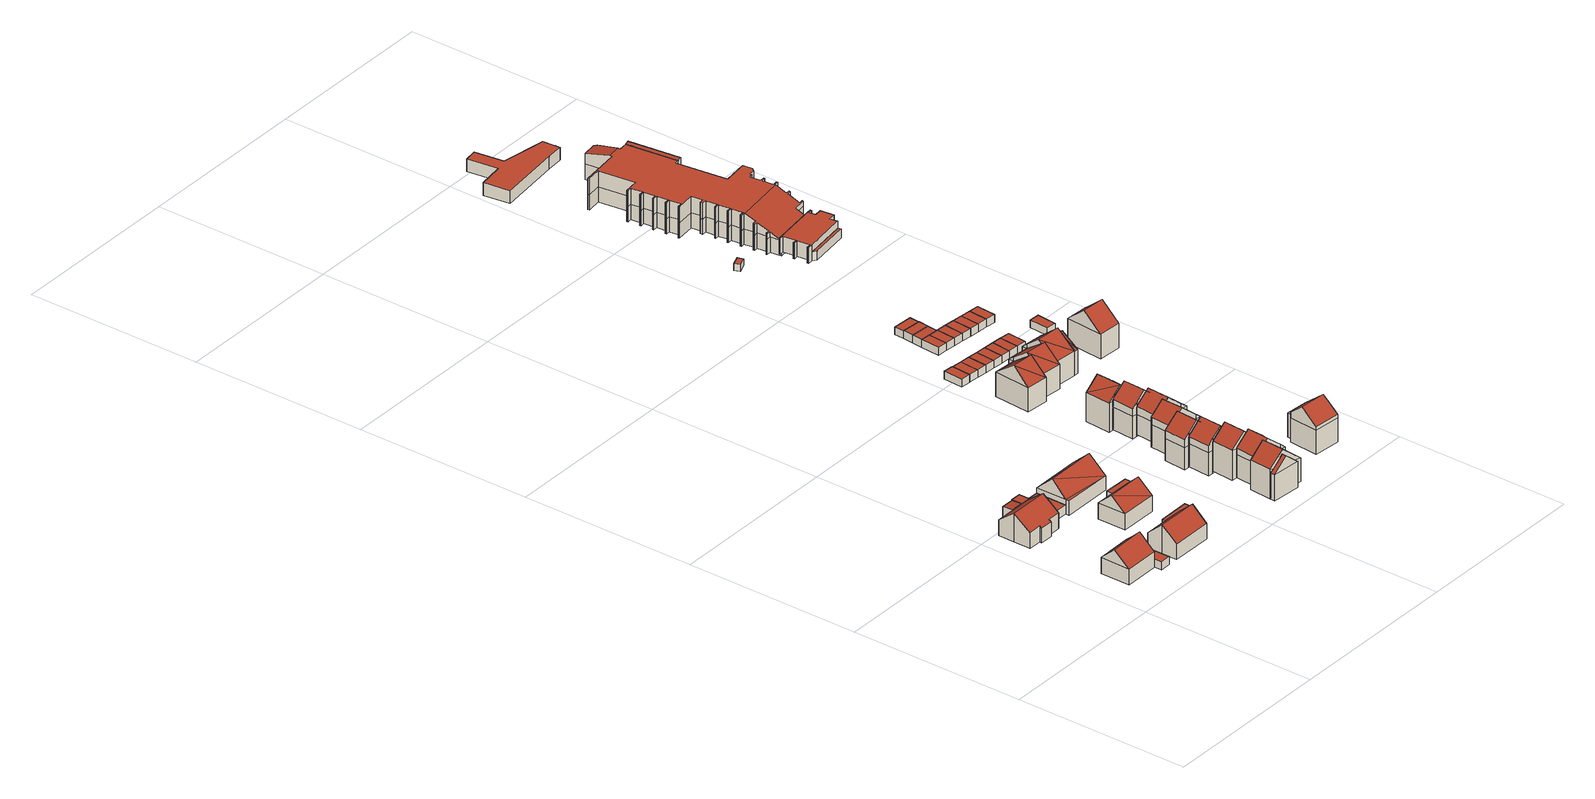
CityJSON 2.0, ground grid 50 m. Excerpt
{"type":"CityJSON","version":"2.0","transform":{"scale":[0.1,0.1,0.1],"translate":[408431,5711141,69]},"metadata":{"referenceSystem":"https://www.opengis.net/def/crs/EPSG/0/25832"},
"CityObjects":{
"building1":{"type":"Building","attributes":{"Gemeindeschluessel":"05978036","Geometrietyp2DReferenz":"3000","function":"31001_1000","roofType":"5000","measuredHeight":8.24},"geometry":[{"type":"MultiSurface","lod":"2","boundaries":[[[0,1,2,3]],[[1,4,5,2]],[[4,6,7,5]],[[6,8,9,7]],[[8,0,3,9]],[[10,8,6,4,11]],[[1,0,10,11]],[[4,1,11]],[[0,8,10]],[[3,2,5,7,9]]],"semantics":{"surfaces":[{"type":"WallSurface"},{"type":"RoofSurface"},{"type":"GroundSurface"}],"values":[0,0,0,0,0,1,1,0,0,2]}}]},
"building2":{"type":"Building","attributes":{"Gemeindeschluessel":"05978036","Geometrietyp2DReferenz":"3000","function":"31001_2460","roofType":"1000","measuredHeight":2.34},"geometry":[{"type":"MultiSurface","lod":"2","boundaries":[[[12,13,14,15]],[[13,16,17,14]],[[16,18,19,17]],[[18,20,21,19]],[[20,12,15,21]],[[20,18,16,13,12]],[[15,14,17,19,21]]],"semantics":{"surfaces":[{"type":"WallSurface"},{"type":"RoofSurface"},{"type":"GroundSurface"}],"values":[0,0,0,0,0,1,2]}}]},
"building3":{"type":"Building","attributes":{"Gemeindeschluessel":"05978036","Geometrietyp2DReferenz":"3000","function":"31001_1000","roofType":"3100","measuredHeight":8.23},"geometry":[{"type":"MultiSurface","lod":"2","boundaries":[[[22,23,24,25]],[[23,26,27,24]],[[26,28,29,27]],[[28,30,31,29]],[[30,32,33,31]],[[32,34,35,33]],[[34,36,37,35]],[[36,38,39,37]],[[38,40,41,39]],[[40,42,43,41]],[[42,44,45,43]],[[44,22,25,45]],[[40,38,36,34,32,30]],[[30,28,26,23,22,44,42,40]],[[25,24,27,29,31,33,35,37,39,41,43,45]]],"semantics":{"surfaces":[{"type":"WallSurface"},{"type":"RoofSurface"},{"type":"GroundSurface"}],"values":[0,0,0,0,0,0,0,0,0,0,0,0,1,1,2]}}]},
"building4":{"type":"Building","attributes":{"Gemeindeschluessel":"05978036","Geometrietyp2DReferenz":"3000","function":"31001_1310","roofType":"2100","measuredHeight":2.98},"geometry":[{"type":"MultiSurface","lod":"2","boundaries":[[[46,47,48,49]],[[47,50,51,48]],[[50,52,53,51]],[[52,54,55,53]],[[54,46,49,55]],[[54,52,50,47,46]],[[49,48,51,53,55]]],"semantics":{"surfaces":[{"type":"WallSurface"},{"type":"RoofSurface"},{"type":"GroundSurface"}],"values":[0,0,0,0,0,1,2]}}]},
"building5":{"type":"Building","attributes":{"Gemeindeschluessel":"05978036","Geometrietyp2DReferenz":"3000","function":"31001_1000","roofType":"3100","measuredHeight":8.19},"geometry":[{"type":"MultiSurface","lod":"2","boundaries":[[[56,57,58,59]],[[57,60,61,58]],[[60,62,63,61]],[[62,64,65,63]],[[64,66,67,65]],[[66,68,69,67]],[[68,56,59,69]],[[64,62,60,57]],[[57,56,68,66,64]],[[59,58,61,63,65,67,69]]],"semantics":{"surfaces":[{"type":"WallSurface"},{"type":"RoofSurface"},{"type":"GroundSurface"}],"values":[0,0,0,0,0,0,0,1,1,2]}}]},
"building6":{"type":"Building","attributes":{"Gemeindeschluessel":"05978036","Geometrietyp2DReferenz":"3000","function":"51009_1610","roofType":"1000","measuredHeight":2.8},"geometry":[{"type":"MultiSurface","lod":"2","boundaries":[[[70,54,71,35]],[[54,52,72,71]],[[52,73,74,72]],[[73,75,76,74]],[[75,77,78,76]],[[77,79,39,78]],[[79,80,37,39]],[[80,70,35,37]],[[80,79,77,75,73,52,54,70]],[[35,71,72,74,76,78,39,37]]],"semantics":{"surfaces":[{"type":"WallSurface"},{"type":"RoofSurface"},{"type":"GroundSurface"}],"values":[0,0,0,0,0,0,0,0,1,2]}}]},
"building7":{"type":"Building","attributes":{"Gemeindeschluessel":"05978036","Geometrietyp2DReferenz":"3000","function":"31001_2460","roofType":"1000","measuredHeight":2.62},"geometry":[{"type":"MultiSurface","lod":"2","boundaries":[[[81,82,83,84]],[[82,85,86,83]],[[85,87,88,86]],[[87,81,84,88]],[[87,85,82,81]],[[84,83,86,88]]],"semantics":{"surfaces":[{"type":"WallSurface"},{"type":"RoofSurface"},{"type":"GroundSurface"}],"values":[0,0,0,0,1,2]}}]},
"building8":{"type":"Building","attributes":{"Gemeindeschluessel":"05978036","Geometrietyp2DReferenz":"3000","function":"31001_1000","roofType":"5000","measuredHeight":8.25},"geometry":[{"type":"MultiSurface","lod":"2","boundaries":[[[89,90,91,92]],[[90,93,94,91]],[[93,95,96,94]],[[95,97,98,96]],[[97,89,92,98]],[[89,99,90]],[[97,99,89]],[[99,97,100]],[[100,93,99]],[[93,100,95]],[[93,90,99]],[[97,95,100]],[[92,91,94,96,98]]],"semantics":{"surfaces":[{"type":"WallSurface"},{"type":"RoofSurface"},{"type":"GroundSurface"}],"values":[0,0,0,0,0,1,1,1,1,1,0,0,2]}}]},
"building9":{"type":"Building","attributes":{"Gemeindeschluessel":"05978036","Geometrietyp2DReferenz":"3000","function":"31001_2460","roofType":"1000","measuredHeight":2.62},"geometry":[{"type":"MultiSurface","lod":"2","boundaries":[[[101,102,103,104]],[[102,105,106,103]],[[105,107,108,106]],[[107,109,110,108]],[[109,101,104,110]],[[109,107,105,102,101]],[[104,103,106,108,110]]],"semantics":{"surfaces":[{"type":"WallSurface"},{"type":"RoofSurface"},{"type":"GroundSurface"}],"values":[0,0,0,0,0,1,2]}}]},
"building10":{"type":"Building","attributes":{"Gemeindeschluessel":"05978036","Geometrietyp2DReferenz":"3000","function":"31001_1000","roofType":"5000","measuredHeight":8.5},"geometry":[{"type":"MultiSurface","lod":"2","boundaries":[[[111,112,88,84]],[[112,113,114,88]],[[113,115,116,114]],[[115,117,118,116]],[[117,111,84,118]],[[119,115,120]],[[111,115,119]],[[115,111,117]],[[112,120,113]],[[120,112,119]],[[112,111,119]],[[115,113,120]],[[84,88,114,116,118]]],"semantics":{"surfaces":[{"type":"WallSurface"},{"type":"RoofSurface"},{"type":"GroundSurface"}],"values":[0,0,0,0,0,1,1,1,1,1,0,0,2]}}]},
"building11":{"type":"Building","attributes":{"Gemeindeschluessel":"05978036","Geometrietyp2DReferenz":"3000","function":"31001_2460","roofType":"1000","measuredHeight":2.7},"geometry":[{"type":"MultiSurface","lod":"2","boundaries":[[[121,122,123,124]],[[122,125,126,123]],[[125,127,128,126]],[[127,129,130,128]],[[129,121,124,130]],[[129,127,125,122,121]],[[124,123,126,128,130]]],"semantics":{"surfaces":[{"type":"WallSurface"},{"type":"RoofSurface"},{"type":"GroundSurface"}],"values":[0,0,0,0,0,1,2]}}]},
"building12":{"type":"Building","attributes":{"Gemeindeschluessel":"05978036","Geometrietyp2DReferenz":"3000","function":"31001_1000"},"children":["building12-1","building12-2"]},
"building12-1":{"type":"BuildingPart","attributes":{"roofType":"3100","measuredHeight":12.08},"parents":["building12"],"geometry":[{"type":"MultiSurface","lod":"2","boundaries":[[[131,132,133,134]],[[135,136,137,138,139]],[[136,131,134,137]],[[131,136,140]],[[132,131,140,141]],[[136,135,141,140]],[[134,133,142,138,137]],[[142,133,132,143]],[[139,144,135]],[[138,142,143,145,139]],[[139,145,144]],[[141,135,144,146,147,145,143,132]],[[146,144,145,147]]],"semantics":{"surfaces":[{"type":"WallSurface"},{"type":"RoofSurface"},{"type":"GroundSurface"},{"type":"ClosureSurface"}],"values":[0,0,0,0,1,1,2,0,0,3,3,0,3]}}]},
"building12-2":{"type":"BuildingPart","attributes":{"roofType":"3100","measuredHeight":10.93},"parents":["building12"],"geometry":[{"type":"MultiSurface","lod":"2","boundaries":[[[147,148,149,142,143]],[[148,150,151,149]],[[150,139,138,151]],[[150,148,152]],[[148,147,146,152]],[[139,150,152,146,144]],[[142,149,151,138]],[[143,145,147]],[[142,138,139,145,143]],[[144,145,139]],[[146,147,145,144]]],"semantics":{"surfaces":[{"type":"WallSurface"},{"type":"RoofSurface"},{"type":"GroundSurface"},{"type":"ClosureSurface"}],"values":[0,0,0,0,1,1,2,0,3,3,3]}}]},
"building13":{"type":"Building","attributes":{"Gemeindeschluessel":"05978036","Geometrietyp2DReferenz":"3000","function":"31001_1000","roofType":"3100","measuredHeight":11.85},"geometry":[{"type":"MultiSurface","lod":"2","boundaries":[[[153,154,155,156]],[[154,157,158,155]],[[157,159,160,158]],[[159,161,162,160]],[[161,163,164,162]],[[163,153,156,164]],[[165,166,167,168]],[[159,157,169,168,167,170]],[[159,170,161]],[[161,170,167,166,163]],[[154,169,157]],[[153,165,168,169,154]],[[163,166,165,153]],[[156,155,158,160,162,164]]],"semantics":{"surfaces":[{"type":"WallSurface"},{"type":"RoofSurface"},{"type":"GroundSurface"}],"values":[0,0,0,0,0,0,1,1,0,0,0,0,0,2]}}]},
"building14":{"type":"Building","attributes":{"Gemeindeschluessel":"05978036","Geometrietyp2DReferenz":"3000","function":"31001_1000","roofType":"3100","measuredHeight":12.01},"geometry":[{"type":"MultiSurface","lod":"2","boundaries":[[[171,172,173,174]],[[172,175,176,173]],[[175,177,178,176]],[[177,171,174,178]],[[175,172,179]],[[171,177,180]],[[172,171,180,179]],[[177,175,179,180]],[[174,173,176,178]]],"semantics":{"surfaces":[{"type":"WallSurface"},{"type":"RoofSurface"},{"type":"GroundSurface"}],"values":[0,0,0,0,0,0,1,1,2]}}]},
"building15":{"type":"Building","attributes":{"Gemeindeschluessel":"05978036","Geometrietyp2DReferenz":"3000","function":"31001_1000","roofType":"3100","measuredHeight":12.2},"geometry":[{"type":"MultiSurface","lod":"2","boundaries":[[[181,182,183,184]],[[182,185,186,183]],[[185,187,188,186]],[[187,189,190,188]],[[189,191,192,190]],[[191,181,184,192]],[[193,194,195,196,197]],[[185,198,196,195,187]],[[182,198,185]],[[181,197,196,198,182]],[[191,193,197,181]],[[189,194,193,191]],[[187,195,194,189]],[[184,183,186,188,190,192]]],"semantics":{"surfaces":[{"type":"WallSurface"},{"type":"RoofSurface"},{"type":"GroundSurface"}],"values":[0,0,0,0,0,0,1,1,0,0,0,0,0,2]}}]},
"building16":{"type":"Building","attributes":{"Gemeindeschluessel":"05978036","Geometrietyp2DReferenz":"3000","function":"31001_1000","roofType":"5000","measuredHeight":12.03},"geometry":[{"type":"MultiSurface","lod":"2","boundaries":[[[199,200,201,202]],[[200,203,204,201]],[[203,205,206,204]],[[205,207,208,206]],[[207,209,210,208]],[[209,199,202,210]],[[203,211,212,205]],[[213,214,215,216,212,211]],[[199,214,213,200]],[[209,215,214,199]],[[200,213,211,203]],[[207,216,215,209]],[[205,212,216,207]],[[202,201,204,206,208,210]]],"semantics":{"surfaces":[{"type":"WallSurface"},{"type":"RoofSurface"},{"type":"GroundSurface"}],"values":[0,0,0,0,0,0,1,1,0,0,0,0,0,2]}}]},
"building17":{"type":"Building","attributes":{"Gemeindeschluessel":"05978036","Geometrietyp2DReferenz":"3000","function":"31001_1000","roofType":"3100","measuredHeight":11.89},"geometry":[{"type":"MultiSurface","lod":"2","boundaries":[[[217,218,219,220]],[[218,221,222,219]],[[221,223,224,222]],[[223,225,226,224]],[[225,227,228,226]],[[227,217,220,228]],[[229,230,231,232,233]],[[221,231,230,234,223]],[[225,234,230,229,227]],[[223,234,225]],[[217,233,232,218]],[[227,229,233,217]],[[218,232,231,221]],[[220,219,222,224,226,228]]],"semantics":{"surfaces":[{"type":"WallSurface"},{"type":"RoofSurface"},{"type":"GroundSurface"}],"values":[0,0,0,0,0,0,1,1,0,0,0,0,0,2]}}]},
"building18":{"type":"Building","attributes":{"Gemeindeschluessel":"05978036","Geometrietyp2DReferenz":"3000","function":"31001_1000","roofType":"5000","measuredHeight":11.28},"geometry":[{"type":"MultiSurface","lod":"2","boundaries":[[[235,236,237,238]],[[236,239,240,237]],[[239,241,242,240]],[[241,243,244,242]],[[243,245,246,244]],[[245,235,238,246]],[[239,247,248,249,250,241]],[[248,251,252,249]],[[245,252,251,235]],[[235,251,248,247,236]],[[243,250,249,252,245]],[[241,250,243]],[[236,247,239]],[[238,237,240,242,244,246]]],"semantics":{"surfaces":[{"type":"WallSurface"},{"type":"RoofSurface"},{"type":"GroundSurface"}],"values":[0,0,0,0,0,0,1,1,0,0,0,0,0,2]}}]},
"building19":{"type":"Building","attributes":{"Gemeindeschluessel":"05978036","Geometrietyp2DReferenz":"3000","function":"31001_1000","roofType":"3100","measuredHeight":11.84},"geometry":[{"type":"MultiSurface","lod":"2","boundaries":[[[253,254,255,256]],[[254,257,258,255]],[[257,236,259,258]],[[236,235,260,259]],[[235,261,262,260]],[[261,253,256,262]],[[263,264,265,266,267]],[[236,268,269,267,266]],[[254,269,268,257]],[[253,263,267,269,254]],[[257,268,236]],[[235,265,264,261]],[[236,266,265,235]],[[261,264,263,253]],[[256,255,258,259,260,262]]],"semantics":{"surfaces":[{"type":"WallSurface"},{"type":"RoofSurface"},{"type":"GroundSurface"}],"values":[0,0,0,0,0,0,1,1,0,0,0,0,0,0,2]}}]},
"building20":{"type":"Building","attributes":{"Gemeindeschluessel":"05978036","Geometrietyp2DReferenz":"3000","function":"31001_1000"},"children":["building20-1","building20-2"]},
"building20-1":{"type":"BuildingPart","attributes":{"roofType":"2100","measuredHeight":8.25},"parents":["building20"],"geometry":[{"type":"MultiSurface","lod":"2","boundaries":[[[270,271,272,273,274]],[[275,276,277,278,279]],[[276,270,274,277]],[[276,275,271,270]],[[274,273,278,277]],[[279,272,271,275]],[[278,273,272,279]]],"semantics":{"surfaces":[{"type":"WallSurface"},{"type":"RoofSurface"},{"type":"GroundSurface"},{"type":"ClosureSurface"}],"values":[0,0,0,1,2,0,3]}}]},
"building20-2":{"type":"BuildingPart","attributes":{"roofType":"3100","measuredHeight":11.58},"parents":["building20"],"geometry":[{"type":"MultiSurface","lod":"2","boundaries":[[[280,281,282,283]],[[281,284,285,282]],[[272,280,283,273]],[[284,281,286]],[[280,272,287]],[[281,287,286]],[[287,281,280]],[[286,272,279,284]],[[272,286,287]],[[283,282,285,278,273]],[[278,285,284,279]],[[273,278,279,272]]],"semantics":{"surfaces":[{"type":"WallSurface"},{"type":"RoofSurface"},{"type":"GroundSurface"},{"type":"ClosureSurface"}],"values":[0,0,0,0,0,1,1,1,1,2,0,3]}}]},
"building21":{"type":"Building","attributes":{"Gemeindeschluessel":"05978036","Geometrietyp2DReferenz":"3000","function":"31001_1000","roofType":"3100","measuredHeight":11.24},"geometry":[{"type":"MultiSurface","lod":"2","boundaries":[[[288,289,290,291]],[[289,292,293,290]],[[292,294,295,293]],[[294,288,291,295]],[[292,289,296]],[[288,294,297]],[[296,288,297]],[[288,296,289]],[[292,297,294]],[[297,292,296]],[[291,290,293,295]]],"semantics":{"surfaces":[{"type":"WallSurface"},{"type":"RoofSurface"},{"type":"GroundSurface"}],"values":[0,0,0,0,0,0,1,1,1,1,2]}}]},
"building22":{"type":"Building","attributes":{"Gemeindeschluessel":"05978036","Geometrietyp2DReferenz":"3000","function":"31001_2460","roofType":"1000","measuredHeight":2.23},"geometry":[{"type":"MultiSurface","lod":"2","boundaries":[[[298,299,300,301]],[[299,302,303,300]],[[302,304,305,303]],[[304,298,301,305]],[[304,302,299,298]],[[301,300,303,305]]],"semantics":{"surfaces":[{"type":"WallSurface"},{"type":"RoofSurface"},{"type":"GroundSurface"}],"values":[0,0,0,0,1,2]}}]},
"building23":{"type":"Building","attributes":{"Gemeindeschluessel":"05978036","Geometrietyp2DReferenz":"3000","function":"31001_1000","roofType":"5000","measuredHeight":11.56},"geometry":[{"type":"MultiSurface","lod":"2","boundaries":[[[306,307,308,309]],[[307,310,311,308]],[[310,312,313,311]],[[312,314,315,313]],[[314,316,317,315]],[[316,318,319,317]],[[318,306,309,319]],[[320,314,312,321,322,323]],[[320,323,324,325,326]],[[314,320,326,316]],[[316,326,325,318]],[[307,322,321,310]],[[306,324,323,322,307]],[[310,321,312]],[[318,325,324,306]],[[309,308,311,313,315,317,319]]],"semantics":{"surfaces":[{"type":"WallSurface"},{"type":"RoofSurface"},{"type":"GroundSurface"}],"values":[0,0,0,0,0,0,0,1,1,0,0,0,0,0,0,2]}}]},
"building24":{"type":"Building","attributes":{"Gemeindeschluessel":"05978036","Geometrietyp2DReferenz":"3000","function":"31001_2460","roofType":"1000","measuredHeight":2.16},"geometry":[{"type":"MultiSurface","lod":"2","boundaries":[[[304,327,328,329]],[[327,330,331,328]],[[330,332,333,331]],[[332,304,329,333]],[[332,330,327,304]],[[329,328,331,333]]],"semantics":{"surfaces":[{"type":"WallSurface"},{"type":"RoofSurface"},{"type":"GroundSurface"}],"values":[0,0,0,0,1,2]}}]},
"building25":{"type":"Building","attributes":{"Gemeindeschluessel":"05978036","Geometrietyp2DReferenz":"3000","function":"31001_1000","roofType":"5000","measuredHeight":11.26},"geometry":[{"type":"MultiSurface","lod":"2","boundaries":[[[334,335,336,295]],[[335,337,338,336]],[[337,339,340,338]],[[339,341,342,340]],[[341,343,344,342]],[[343,345,346,344]],[[345,334,295,346]],[[347,337,335,348,349]],[[349,341,350,347]],[[341,349,345,343]],[[334,348,335]],[[345,349,348,334]],[[339,350,341]],[[337,347,350,339]],[[295,336,338,340,342,344,346]]],"semantics":{"surfaces":[{"type":"WallSurface"},{"type":"RoofSurface"},{"type":"GroundSurface"}],"values":[0,0,0,0,0,0,0,1,1,1,0,0,0,0,2]}}]},
"building26":{"type":"Building","attributes":{"Gemeindeschluessel":"05978036","Geometrietyp2DReferenz":"3000","function":"31001_2460","roofType":"1000","measuredHeight":2.19},"geometry":[{"type":"MultiSurface","lod":"2","boundaries":[[[332,330,351,352]],[[330,353,354,351]],[[353,355,356,354]],[[355,332,352,356]],[[355,353,330,332]],[[352,351,354,356]]],"semantics":{"surfaces":[{"type":"WallSurface"},{"type":"RoofSurface"},{"type":"GroundSurface"}],"values":[0,0,0,0,1,2]}}]},
"building27":{"type":"Building","attributes":{"Gemeindeschluessel":"05978036","Geometrietyp2DReferenz":"3000","function":"31001_2460","roofType":"1000","measuredHeight":2.19},"geometry":[{"type":"MultiSurface","lod":"2","boundaries":[[[355,353,354,356]],[[353,357,358,354]],[[357,359,360,358]],[[359,355,356,360]],[[359,357,353,355]],[[356,354,358,360]]],"semantics":{"surfaces":[{"type":"WallSurface"},{"type":"RoofSurface"},{"type":"GroundSurface"}],"values":[0,0,0,0,1,2]}}]},
"building28":{"type":"Building","attributes":{"Gemeindeschluessel":"05978036","Geometrietyp2DReferenz":"3000","function":"31001_2460","roofType":"1000","measuredHeight":2.21},"geometry":[{"type":"MultiSurface","lod":"2","boundaries":[[[359,357,358,360]],[[357,361,362,358]],[[361,363,364,362]],[[363,359,360,364]],[[363,361,357,359]],[[360,358,362,364]]],"semantics":{"surfaces":[{"type":"WallSurface"},{"type":"RoofSurface"},{"type":"GroundSurface"}],"values":[0,0,0,0,1,2]}}]},
"building29":{"type":"Building","attributes":{"Gemeindeschluessel":"05978036","Geometrietyp2DReferenz":"3000","function":"31001_1000"},"children":["building29-1","building29-2"]},
"building29-1":{"type":"BuildingPart","attributes":{"roofType":"3100","measuredHeight":10.16},"parents":["building29"],"geometry":[{"type":"MultiSurface","lod":"2","boundaries":[[[365,366,367,368]],[[366,369,370,367]],[[369,371,372,370]],[[369,366,373]],[[366,374,373]],[[374,366,365,375]],[[374,369,373]],[[369,374,376,371]],[[368,367,370,372]],[[368,372,371,365]],[[376,375,365,371]],[[374,375,376]]],"semantics":{"surfaces":[{"type":"WallSurface"},{"type":"RoofSurface"},{"type":"GroundSurface"},{"type":"ClosureSurface"}],"values":[0,0,0,0,1,1,1,1,2,3,3,3]}}]},
"building29-2":{"type":"BuildingPart","attributes":{"roofType":"3100","measuredHeight":11.31},"parents":["building29"],"geometry":[{"type":"MultiSurface","lod":"2","boundaries":[[[377,378,365,368,379]],[[380,381,382,372,371]],[[381,339,340,382]],[[339,337,338,340]],[[337,383,384,338]],[[383,377,379,384]],[[383,385,386,377]],[[383,387,388,385]],[[380,385,388]],[[388,339,381,380]],[[337,387,383]],[[339,388,387,337]],[[377,386,378]],[[379,368,372,382,340,338,384]],[[371,376,380]],[[365,378,375]],[[371,372,368,365]],[[371,365,375,376]],[[378,386,385,380,376,374,375]],[[375,374,376]]],"semantics":{"surfaces":[{"type":"WallSurface"},{"type":"RoofSurface"},{"type":"GroundSurface"},{"type":"ClosureSurface"}],"values":[0,0,0,0,0,0,1,1,1,1,0,0,0,2,0,0,3,3,0,3]}}]},
"building30":{"type":"Building","attributes":{"Gemeindeschluessel":"05978036","Geometrietyp2DReferenz":"3000","function":"31001_2460","roofType":"1000","measuredHeight":2.28},"geometry":[{"type":"MultiSurface","lod":"2","boundaries":[[[389,390,391,392]],[[390,393,394,391]],[[393,395,396,394]],[[395,389,392,396]],[[395,393,390,389]],[[392,391,394,396]]],"semantics":{"surfaces":[{"type":"WallSurface"},{"type":"RoofSurface"},{"type":"GroundSurface"}],"values":[0,0,0,0,1,2]}}]},
"building31":{"type":"Building","attributes":{"Gemeindeschluessel":"05978036","Geometrietyp2DReferenz":"3000","function":"31001_2460","roofType":"1000","measuredHeight":2.18},"geometry":[{"type":"MultiSurface","lod":"2","boundaries":[[[363,361,362,364]],[[361,397,398,362]],[[397,399,400,398]],[[399,363,364,400]],[[399,397,361,363]],[[364,362,398,400]]],"semantics":{"surfaces":[{"type":"WallSurface"},{"type":"RoofSurface"},{"type":"GroundSurface"}],"values":[0,0,0,0,1,2]}}]},
"building32":{"type":"Building","attributes":{"Gemeindeschluessel":"05978036","Geometrietyp2DReferenz":"3000","function":"31001_2460","roofType":"1000","measuredHeight":2.29},"geometry":[{"type":"MultiSurface","lod":"2","boundaries":[[[395,393,394,396]],[[393,401,402,394]],[[401,403,404,402]],[[403,405,406,404]],[[405,395,396,406]],[[405,403,401,393,395]],[[396,394,402,404,406]]],"semantics":{"surfaces":[{"type":"WallSurface"},{"type":"RoofSurface"},{"type":"GroundSurface"}],"values":[0,0,0,0,0,1,2]}}]},
"building33":{"type":"Building","attributes":{"Gemeindeschluessel":"05978036","Geometrietyp2DReferenz":"3000","function":"31001_2460","roofType":"1000","measuredHeight":2.23},"geometry":[{"type":"MultiSurface","lod":"2","boundaries":[[[390,407,408,391]],[[407,409,410,408]],[[409,401,402,410]],[[401,393,394,402]],[[393,390,391,394]],[[393,401,409,407,390]],[[391,408,410,402,394]]],"semantics":{"surfaces":[{"type":"WallSurface"},{"type":"RoofSurface"},{"type":"GroundSurface"}],"values":[0,0,0,0,0,1,2]}}]},
"building34":{"type":"Building","attributes":{"Gemeindeschluessel":"05978036","Geometrietyp2DReferenz":"3000","function":"31001_2460","roofType":"1000","measuredHeight":2.24},"geometry":[{"type":"MultiSurface","lod":"2","boundaries":[[[411,412,413,408]],[[412,414,415,413]],[[414,416,410,415]],[[416,411,408,410]],[[416,414,412,411]],[[408,413,415,410]]],"semantics":{"surfaces":[{"type":"WallSurface"},{"type":"RoofSurface"},{"type":"GroundSurface"}],"values":[0,0,0,0,1,2]}}]},
"building35":{"type":"Building","attributes":{"Gemeindeschluessel":"05978036","Geometrietyp2DReferenz":"3000","function":"31001_2460","roofType":"1000","measuredHeight":2.12},"geometry":[{"type":"MultiSurface","lod":"2","boundaries":[[[399,397,417,418]],[[397,419,420,417]],[[419,421,422,420]],[[421,399,418,422]],[[421,419,397,399]],[[418,417,420,422]]],"semantics":{"surfaces":[{"type":"WallSurface"},{"type":"RoofSurface"},{"type":"GroundSurface"}],"values":[0,0,0,0,1,2]}}]},
"building36":{"type":"Building","attributes":{"Gemeindeschluessel":"05978036","Geometrietyp2DReferenz":"3000","function":"31001_2460","roofType":"1000","measuredHeight":2.2},"geometry":[{"type":"MultiSurface","lod":"2","boundaries":[[[423,424,425,413]],[[424,426,427,425]],[[426,428,415,427]],[[428,423,413,415]],[[428,426,424,423]],[[413,425,427,415]]],"semantics":{"surfaces":[{"type":"WallSurface"},{"type":"RoofSurface"},{"type":"GroundSurface"}],"values":[0,0,0,0,1,2]}}]},
"building37":{"type":"Building","attributes":{"Gemeindeschluessel":"05978036","Geometrietyp2DReferenz":"3000","function":"31001_2460","roofType":"1000","measuredHeight":2.28},"geometry":[{"type":"MultiSurface","lod":"2","boundaries":[[[405,403,404,406]],[[403,429,430,404]],[[429,431,432,430]],[[431,405,406,432]],[[431,429,403,405]],[[406,404,430,432]]],"semantics":{"surfaces":[{"type":"WallSurface"},{"type":"RoofSurface"},{"type":"GroundSurface"}],"values":[0,0,0,0,1,2]}}]},
"building38":{"type":"Building","attributes":{"Gemeindeschluessel":"05978036","Geometrietyp2DReferenz":"3000","function":"31001_2460","roofType":"1000","measuredHeight":2.26},"geometry":[{"type":"MultiSurface","lod":"2","boundaries":[[[421,419,433,434]],[[419,435,436,433]],[[435,437,438,436]],[[437,421,434,438]],[[437,435,419,421]],[[434,433,436,438]]],"semantics":{"surfaces":[{"type":"WallSurface"},{"type":"RoofSurface"},{"type":"GroundSurface"}],"values":[0,0,0,0,1,2]}}]},
"building39":{"type":"Building","attributes":{"Gemeindeschluessel":"05978036","Geometrietyp2DReferenz":"3000","function":"31001_2460","roofType":"1000","measuredHeight":2.26},"geometry":[{"type":"MultiSurface","lod":"2","boundaries":[[[431,429,430,432]],[[429,439,440,430]],[[439,441,442,440]],[[441,431,432,442]],[[441,439,429,431]],[[432,430,440,442]]],"semantics":{"surfaces":[{"type":"WallSurface"},{"type":"RoofSurface"},{"type":"GroundSurface"}],"values":[0,0,0,0,1,2]}}]},
"building40":{"type":"Building","attributes":{"Gemeindeschluessel":"05978036","Geometrietyp2DReferenz":"3000","function":"31001_2460","roofType":"1000","measuredHeight":2.28},"geometry":[{"type":"MultiSurface","lod":"2","boundaries":[[[441,439,443,444]],[[439,445,446,443]],[[445,447,448,446]],[[447,441,444,448]],[[447,445,439,441]],[[444,443,446,448]]],"semantics":{"surfaces":[{"type":"WallSurface"},{"type":"RoofSurface"},{"type":"GroundSurface"}],"values":[0,0,0,0,1,2]}}]},
"building41":{"type":"Building","attributes":{"Gemeindeschluessel":"05978036","Geometrietyp2DReferenz":"3000","function":"31001_2460","roofType":"1000","measuredHeight":2.28},"geometry":[{"type":"MultiSurface","lod":"2","boundaries":[[[447,445,446,448]],[[445,449,450,446]],[[449,451,452,450]],[[451,447,448,452]],[[451,449,445,447]],[[448,446,450,452]]],"semantics":{"surfaces":[{"type":"WallSurface"},{"type":"RoofSurface"},{"type":"GroundSurface"}],"values":[0,0,0,0,1,2]}}]},
"building42":{"type":"Building","attributes":{"Gemeindeschluessel":"05978036","Geometrietyp2DReferenz":"3000","function":"31001_1000","roofType":"3100","measuredHeight":11.49},"geometry":[{"type":"MultiSurface","lod":"2","boundaries":[[[453,454,455,456]],[[454,457,458,455]],[[457,459,460,458]],[[459,461,462,460]],[[461,453,456,462]],[[461,463,464,453]],[[454,464,463,465,457]],[[459,465,463,461]],[[457,465,459]],[[453,464,454]],[[456,455,458,460,462]]],"semantics":{"surfaces":[{"type":"WallSurface"},{"type":"RoofSurface"},{"type":"GroundSurface"}],"values":[0,0,0,0,0,1,1,0,0,0,2]}}]},
"building43":{"type":"Building","attributes":{"Gemeindeschluessel":"05978036","Geometrietyp2DReferenz":"3000","function":"31001_2460","roofType":"1000","measuredHeight":2.29},"geometry":[{"type":"MultiSurface","lod":"2","boundaries":[[[451,449,450,452]],[[449,466,467,450]],[[466,468,469,467]],[[468,451,452,469]],[[468,466,449,451]],[[452,450,467,469]]],"semantics":{"surfaces":[{"type":"WallSurface"},{"type":"RoofSurface"},{"type":"GroundSurface"}],"values":[0,0,0,0,1,2]}}]},
"building44":{"type":"Building","attributes":{"Gemeindeschluessel":"05978036","Geometrietyp2DReferenz":"3000","function":"31001_2460","roofType":"1000","measuredHeight":2.2},"geometry":[{"type":"MultiSurface","lod":"2","boundaries":[[[470,471,472,473]],[[471,474,475,472]],[[474,476,477,475]],[[476,470,473,477]],[[476,474,471,470]],[[473,472,475,477]]],"semantics":{"surfaces":[{"type":"WallSurface"},{"type":"RoofSurface"},{"type":"GroundSurface"}],"values":[0,0,0,0,1,2]}}]},
"building45":{"type":"Building","attributes":{"Gemeindeschluessel":"05978036","Geometrietyp2DReferenz":"3000","function":"31001_2500","roofType":"1000","measuredHeight":1.88},"geometry":[{"type":"MultiSurface","lod":"2","boundaries":[[[478,479,480,481]],[[479,482,483,480]],[[482,484,485,483]],[[484,478,481,485]],[[484,482,479,478]],[[481,480,483,485]]],"semantics":{"surfaces":[{"type":"WallSurface"},{"type":"RoofSurface"},{"type":"GroundSurface"}],"values":[0,0,0,0,1,2]}}]},
"building46":{"type":"Building","attributes":{"Gemeindeschluessel":"05978036","Geometrietyp2DReferenz":"3000","function":"31001_3021"},"children":["building46-1","building46-2"]},
"building46-1":{"type":"BuildingPart","attributes":{"roofType":"1000","measuredHeight":4.51},"parents":["building46"],"geometry":[{"type":"MultiSurface","lod":"2","boundaries":[[[486,487,488,489]],[[487,490,491,488]],[[490,492,493,491]],[[492,494,495,493]],[[494,496,497,495]],[[496,498,499,497]],[[498,500,501,499]],[[500,502,503,501]],[[502,504,505,506,503]],[[507,508,509,510,511]],[[508,512,513,509]],[[512,514,515,513]],[[514,516,517,515]],[[516,518,519,517]],[[518,520,521,519]],[[520,522,523,521]],[[522,524,525,523]],[[524,526,527,525]],[[526,528,529,527]],[[528,486,489,529]],[[528,526,524,522,520,518,516,514,512,508,507,504,502,500,498,496,494,492,490,487,486]],[[489,488,491,493,495,497,499,501,503,506,510,509,513,515,517,519,521,523,525,527,529]],[[511,505,504,507]],[[511,510,506,505]]],"semantics":{"surfaces":[{"type":"WallSurface"},{"type":"RoofSurface"},{"type":"GroundSurface"},{"type":"ClosureSurface"}],"values":[0,0,0,0,0,0,0,0,0,0,0,0,0,0,0,0,0,0,0,0,1,2,0,3]}}]},
"building46-2":{"type":"BuildingPart","attributes":{"roofType":"1000","measuredHeight":2.58},"parents":["building46"],"geometry":[{"type":"MultiSurface","lod":"2","boundaries":[[[530,511,510,531]],[[505,532,533,506]],[[532,530,531,533]],[[532,505,511,530]],[[531,510,506,533]],[[506,510,511,505]]],"semantics":{"surfaces":[{"type":"WallSurface"},{"type":"RoofSurface"},{"type":"GroundSurface"},{"type":"ClosureSurface"}],"values":[0,0,0,1,2,3]}}]},
"building47":{"type":"Building","attributes":{"Gemeindeschluessel":"05978036","Geometrietyp2DReferenz":"3000","function":"31001_3021"},"children":["building47-1","building47-2","building47-3"]},
"building47-1":{"type":"BuildingPart","attributes":{"roofType":"2100","measuredHeight":9.16},"parents":["building47"],"geometry":[{"type":"MultiSurface","lod":"2","boundaries":[[[534,535,536,537,538,539]],[[535,540,541,542,536]],[[535,534,543,540]],[[542,544,537,536]],[[543,545,546,541,540]],[[546,547,544,542,541]],[[539,545,543,534]],[[538,537,544,547]],[[539,538,547,546,545]]],"semantics":{"surfaces":[{"type":"WallSurface"},{"type":"RoofSurface"},{"type":"GroundSurface"},{"type":"ClosureSurface"}],"values":[0,0,1,2,0,3,0,3,3]}}]},
"building47-2":{"type":"BuildingPart","attributes":{"roofType":"1000","measuredHeight":5.12},"parents":["building47"],"geometry":[{"type":"MultiSurface","lod":"2","boundaries":[[[541,548,549,550,542]],[[551,548,541,546,552]],[[553,544,542,550,554]],[[542,544,547,546,541]],[[547,544,553,555]],[[547,555,552,546]],[[556,554,550,549]],[[556,549,548,551]],[[555,553,554,556]],[[555,556,551,552]]],"semantics":{"surfaces":[{"type":"WallSurface"},{"type":"RoofSurface"},{"type":"GroundSurface"},{"type":"ClosureSurface"}],"values":[0,1,2,3,3,3,3,3,3,3]}}]},
"building47-3":{"type":"BuildingPart","attributes":{"roofType":"5000","measuredHeight":8.86},"parents":["building47"],"geometry":[{"type":"MultiSurface","lod":"2","boundaries":[[[557,558,559,560]],[[558,561,562,559]],[[561,563,564,562]],[[563,565,566,564]],[[565,567,568,566]],[[567,569,570,568]],[[569,571,572,570]],[[571,573,574,572]],[[573,575,576,574]],[[575,577,578,576]],[[577,579,580,578]],[[579,581,582,580]],[[581,583,584,582]],[[583,585,586,584]],[[585,587,588,586]],[[587,589,590,588]],[[589,591,592,590]],[[591,593,594,592]],[[593,595,596,594]],[[595,597,598,596]],[[597,599,600,598]],[[599,601,602,600]],[[601,603,604,602]],[[603,605,606,604]],[[605,607,608,606]],[[607,609,610,608]],[[609,611,612,610]],[[611,613,614,612]],[[613,615,616,614]],[[615,617,618,616]],[[617,619,620,618]],[[619,621,622,620]],[[621,623,624,622]],[[623,625,626,624]],[[625,627,628,626]],[[627,629,630,628]],[[629,631,632,630]],[[631,633,634,632]],[[633,635,636,634]],[[635,637,638,636]],[[637,639,640,638]],[[639,641,642,640]],[[641,643,644,642]],[[643,645,646,644]],[[645,647,648,646]],[[647,649,650,648]],[[649,651,652,650]],[[651,653,654,652]],[[653,655,656,654]],[[655,657,658,656]],[[657,659,660,658]],[[659,661,662,660]],[[661,538,537,662]],[[549,663,664,550]],[[663,665,666,664]],[[665,667,668,666]],[[667,669,670,668]],[[669,671,672,670]],[[671,673,674,672]],[[673,675,676,674]],[[675,677,678,676]],[[677,679,680,678]],[[679,681,682,680]],[[681,683,684,682]],[[683,685,686,684]],[[685,687,688,686]],[[687,689,690,688]],[[689,691,692,690]],[[691,693,694,692]],[[693,695,696,694]],[[695,697,698,696]],[[697,699,700,698]],[[699,701,702,700]],[[701,703,704,702]],[[703,705,706,704]],[[705,707,708,706]],[[707,709,710,708]],[[709,557,560,710]],[[711,712,713,714,715,716,717,718,719,720,721,722,723,724,725,726,709,707,727,728]],[[729,730,731,732,733,734]],[[735,736,737,738,739,740,741,742,743,744,745,746,747,545,539,748,734,733,749,750,751,752,753,754,755,756,757,758,759,760,761,762,763,764,765,766,767,768,769,770,771,772,773,774,775,776,777,778,779,780,781,782,783,784,785,786,787,788,718,717,789,790,791,792]],[[681,735,792,683]],[[683,792,791,685]],[[685,791,790,687]],[[687,790,789,689]],[[689,789,717,716,691]],[[571,719,718,788,573]],[[573,788,787,575]],[[575,787,786,577]],[[577,786,785,579]],[[579,785,784,581]],[[581,784,783,583]],[[583,783,782,585]],[[585,782,781,587]],[[587,781,780,589]],[[589,780,779,591]],[[591,779,778,593]],[[593,778,777,595]],[[595,777,776,597]],[[597,776,775,599]],[[599,775,774,601]],[[601,774,773,603]],[[603,773,772,605]],[[605,772,771,607]],[[607,771,770,609]],[[609,770,769,611]],[[611,769,768,613]],[[613,768,767,615]],[[615,767,766,617]],[[617,766,765,619]],[[619,765,764,621]],[[621,764,763,623]],[[623,763,762,625]],[[625,762,761,627]],[[627,761,760,629]],[[629,760,759,631]],[[631,759,758,633]],[[633,758,757,635]],[[635,757,756,637]],[[637,756,755,639]],[[639,755,754,641]],[[641,754,753,643]],[[643,753,752,645]],[[645,752,751,647]],[[647,751,750,649]],[[649,750,749,651]],[[651,749,733,732,653]],[[661,748,539,538]],[[659,729,734,748,661]],[[549,548,745,744,663]],[[663,744,743,665]],[[665,743,742,667]],[[667,742,741,669]],[[669,741,740,671]],[[671,740,739,673]],[[673,739,738,675]],[[675,738,737,677]],[[677,737,736,679]],[[679,736,735,681]],[[653,732,731,655]],[[655,731,730,657]],[[657,730,729,659]],[[703,728,727,705]],[[701,711,728,703]],[[705,727,707]],[[709,726,557]],[[557,726,725,558]],[[558,725,724,561]],[[561,724,723,563]],[[563,723,722,565]],[[565,722,721,567]],[[567,721,720,569]],[[569,720,719,571]],[[691,716,715,693]],[[693,715,714,695]],[[695,714,713,697]],[[697,713,712,699]],[[699,712,711,701]],[[560,559,562,564,566,568,570,572,574,576,578,580,582,584,586,588,590,592,594,596,598,600,602,604,606,608,610,612,614,616,618,620,622,624,626,628,630,632,634,636,638,640,642,644,646,648,650,652,654,656,658,660,662,537,544,553,554,550,664,666,668,670,672,674,676,678,680,682,684,686,688,690,692,694,696,698,700,702,704,706,708,710]],[[544,537,538,547]],[[544,547,555,553]],[[554,553,555,556]],[[550,554,556,549]],[[538,539,545,546,547]],[[747,552,546,545]],[[547,546,552,555]],[[551,552,747,746]],[[555,552,551,556]],[[745,548,551,746]],[[556,551,548,549]]],"semantics":{"surfaces":[{"type":"WallSurface"},{"type":"RoofSurface"},{"type":"GroundSurface"},{"type":"ClosureSurface"}],"values":[0,0,0,0,0,0,0,0,0,0,0,0,0,0,0,0,0,0,0,0,0,0,0,0,0,0,0,0,0,0,0,0,0,0,0,0,0,0,0,0,0,0,0,0,0,0,0,0,0,0,0,0,0,0,0,0,0,0,0,0,0,0,0,0,0,0,0,0,0,0,0,0,0,0,0,0,0,0,1,1,1,0,0,0,0,0,0,0,0,0,0,0,0,0,0,0,0,0,0,0,0,0,0,0,0,0,0,0,0,0,0,0,0,0,0,0,0,0,0,0,0,0,0,0,0,0,0,0,0,0,0,0,0,0,0,0,0,0,0,0,0,0,0,0,0,0,0,0,0,0,0,0,0,0,0,0,0,0,2,3,3,3,3,3,0,3,0,3,0,3]}}]},
"building48":{"type":"Building","attributes":{"Gemeindeschluessel":"05978036","Geometrietyp2DReferenz":"3000","function":"51009_1610","roofType":"1000","measuredHeight":3.61},"geometry":[{"type":"MultiSurface","lod":"2","boundaries":[[[793,794,795,796]],[[794,797,798,795]],[[797,799,800,798]],[[799,801,802,800]],[[801,803,804,802]],[[803,805,806,804]],[[805,807,808,806]],[[807,809,810,808]],[[809,811,812,810]],[[811,813,814,812]],[[813,793,796,814]],[[813,811,809,807,805,803,801,799,797,794,793]],[[796,795,798,800,802,804,806,808,810,812,814]]],"semantics":{"surfaces":[{"type":"WallSurface"},{"type":"RoofSurface"},{"type":"GroundSurface"}],"values":[0,0,0,0,0,0,0,0,0,0,0,1,2]}}]}
},
"vertices":[
[108,56,103],[8,56,103],[8,56,59],[108,56,59],[7,140,105],[7,140,59],[108,141,105],[108,141,59],[108,124,120],[108,124,59],[108,100,142],[7,99,142],
[108,56,83],[108,124,83],[108,124,60],[108,56,60],[138,124,83],[138,124,60],[138,34,83],[138,34,60],[108,34,83],[108,34,60],
[79,347,91],[42,347,91],[42,347,50],[79,347,50],[42,353,95],[42,353,50],[4,353,95],[4,353,50],[4,401,132],[4,401,50],[4,449,95],[4,449,50],[92,449,95],[92,449,50],[116,449,95],[116,449,50],[117,425,114],[117,425,50],[117,401,132],[117,401,50],[117,354,95],[117,354,50],[79,353,95],[79,353,50],
[81,466,78],[81,496,76],[81,496,48],[81,466,48],[117,496,76],[117,496,48],[117,466,78],[117,466,48],[92,466,78],[92,466,48],
[287,122,102],[287,78,141],[287,78,59],[287,122,59],[287,35,102],[287,35,59],[168,35,102],[168,35,59],[168,78,141],[168,78,59],[168,122,102],[168,122,59],[264,122,102],[264,122,59],
[92,449,78],[92,466,50],[117,466,50],[117,496,78],[117,496,50],[146,496,78],[146,496,50],[147,425,78],[147,425,50],[117,425,78],[116,449,78],
[178,380,77],[147,380,77],[147,380,51],[178,380,51],[147,468,77],[147,468,51],[178,468,77],[178,468,51],
[287,299,101],[310,299,101],[310,299,55],[287,299,55],[310,218,101],[310,218,55],[204,218,101],[204,218,55],[204,300,101],[204,300,55],[310,260,137],[204,260,137],
[264,122,81],[264,152,81],[264,152,54],[264,122,54],[353,152,81],[353,152,54],[353,122,81],[353,122,54],[287,122,81],[287,122,54],
[178,380,92],[178,468,92],[323,469,92],[323,469,51],[323,369,92],[323,369,51],[178,369,92],[178,369,51],[178,419,136],[323,419,136],
[287,299,77],[288,339,77],[288,339,50],[287,299,50],[359,338,77],[359,338,50],[358,299,77],[358,299,50],[310,299,77],[310,299,50],
[633,77,128],[628,12,128],[628,12,61],[633,77,61],[520,21,145],[525,85,145],[525,85,61],[520,21,61],[520,21,135],[568,82,182],[563,17,182],[603,14,61],[603,14,132],[529,20,143],[580,16,135],[562,17,170],[603,14,135],
[602,1,135],[602,1,61],[519,7,135],[519,7,61],[561,4,170],
[551,147,124],[644,140,124],[644,140,59],[551,147,59],[655,139,124],[655,139,59],[650,76,124],[650,76,59],[633,77,124],[633,77,59],[545,84,124],[545,84,59],[551,147,143],[545,84,142],[588,81,177],[593,144,177],[644,140,134],[633,77,139],
[535,149,142],[541,212,142],[541,212,57],[535,149,57],[649,204,122],[649,204,57],[644,140,122],[644,140,57],[583,209,177],[578,145,177],
[531,277,116],[627,270,116],[627,270,50],[531,277,50],[641,269,116],[641,269,50],[636,205,116],[636,205,50],[541,212,116],[541,212,50],[526,213,116],[526,213,50],[526,213,136],[541,212,149],[569,210,172],[574,274,172],[531,277,136],[627,270,127],
[521,342,110],[543,340,110],[543,340,47],[521,342,47],[631,333,110],[631,333,47],[627,270,110],[627,270,47],[531,277,110],[531,277,47],[516,278,110],[516,278,47],[564,338,168],[560,275,168],[543,340,150],[521,342,132],[516,278,132],[531,277,144],
[548,404,112],[566,402,112],[566,402,48],[548,404,48],[653,396,112],[653,396,48],[648,332,112],[648,332,48],[631,333,112],[631,333,48],[543,340,112],[543,340,48],[543,340,134],[583,337,167],[587,401,167],[566,402,149],[548,404,134],[631,333,126],
[570,466,106],[665,459,106],[665,459,49],[570,466,49],[679,458,106],[679,458,49],[674,394,106],[674,394,49],[653,396,106],[653,396,49],[566,402,106],[566,402,49],[665,459,117],[612,463,162],[607,399,162],[653,396,123],[570,466,128],[566,402,128],
[561,531,106],[653,524,106],[653,524,43],[561,531,43],[667,523,106],[667,523,43],[665,459,43],[570,466,43],[556,467,106],[556,467,43],[561,531,129],[556,467,128],[570,466,139],[598,464,162],[602,528,162],[667,523,107],[653,524,119],
[653,524,103],[628,526,124],[628,526,123],[628,526,41],[653,524,41],[633,588,124],[657,586,103],[657,586,41],[633,588,41],[633,588,123],
[547,532,123],[552,606,123],[552,606,41],[547,532,41],[634,600,123],[634,600,41],[593,603,157],[587,529,157],
[570,741,106],[506,746,106],[506,746,37],[570,741,37],[514,851,106],[514,851,37],[578,847,106],[578,847,37],[510,792,150],[573,788,150],
[501,945,56],[505,1000,56],[505,1000,34],[501,945,34],[534,998,56],[534,998,34],[530,943,56],[530,943,34],
[751,59,126],[758,143,126],[758,143,58],[751,59,58],[770,142,126],[770,142,58],[771,162,126],[771,162,58],[835,157,126],[835,157,58],[828,65,126],[828,65,58],[827,53,126],[827,53,58],[831,100,173],[770,142,142],[758,143,142],[755,106,173],[751,59,136],[827,53,136],[828,65,145],
[534,997,56],[534,997,35],[530,943,35],[563,995,56],[563,995,35],[559,940,56],[559,940,35],
[578,847,107],[579,861,107],[579,861,37],[643,856,107],[643,856,37],[636,764,107],[636,764,37],[635,750,107],[635,750,37],[573,755,107],[573,755,37],[571,755,107],[571,755,37],[638,797,150],[578,847,118],[575,802,150],[636,764,119],
[563,995,34],[559,940,34],[591,993,56],[591,993,34],[587,938,56],[587,938,34],
[620,991,56],[620,991,34],[616,936,56],[616,936,34],
[649,989,56],[649,989,34],[645,934,56],[645,934,34],
[711,841,105],[723,840,105],[723,840,37],[711,841,37],[717,758,105],[717,758,37],[704,758,105],[704,758,37],[721,809,138],[708,809,138],[710,839,107],[705,762,107],
[712,865,107],[711,841,107],[712,865,37],[704,758,107],[638,763,107],[638,763,37],[644,870,107],[644,870,37],[708,812,150],[711,841,126],[643,856,118],[640,817,150],
[581,1076,56],[585,1131,56],[585,1131,34],[581,1076,34],[613,1129,56],[613,1129,34],[609,1074,56],[609,1074,34],
[678,987,56],[678,987,34],[673,932,56],[673,932,34],
[640,1127,56],[640,1127,34],[642,1127,56],[642,1127,34],[638,1072,56],[638,1072,34],
[587,1160,56],[587,1160,34],[642,1156,56],[642,1156,34],
[587,1160,57],[589,1189,57],[589,1189,34],[644,1184,57],[644,1184,34],[642,1156,57],
[678,987,35],[673,932,35],[706,985,56],[706,985,35],[702,930,56],[702,930,35],
[589,1189,56],[591,1217,56],[591,1217,34],[646,1213,56],[646,1213,34],[644,1184,56],
[671,1125,56],[671,1125,34],[667,1070,56],[667,1070,34],
[706,985,34],[702,930,34],[735,982,56],[735,982,34],[731,928,56],[731,928,34],
[700,1123,56],[700,1123,34],[696,1068,56],[696,1068,34],
[700,1123,33],[696,1068,33],[728,1121,56],[728,1121,33],[724,1066,56],[724,1066,33],
[757,1118,56],[757,1118,33],[753,1064,56],[753,1064,33],
[800,753,109],[808,859,109],[808,859,39],[800,753,39],[874,855,109],[874,855,39],[873,840,109],[873,840,39],[866,748,109],[866,748,39],[870,801,154],[804,806,154],[873,840,121],
[786,1116,56],[786,1116,33],[782,1061,56],[782,1061,33],
[810,922,57],[814,977,57],[814,977,35],[810,922,35],[842,975,57],[842,975,35],[838,920,57],[838,920,35],
[629,1705,43],[603,1695,43],[603,1695,24],[629,1705,24],[597,1711,43],[597,1711,24],[623,1721,43],[623,1721,24],
[739,1675,65],[861,1691,65],[861,1691,20],[739,1675,20],[873,1692,65],[873,1692,20],[874,1688,65],[874,1688,20],[863,1687,65],[863,1687,20],[866,1669,65],[866,1669,20],[886,1671,65],[886,1671,20],[891,1633,65],[891,1633,20],[871,1630,65],[871,1630,20],[874,1608,65],[874,1608,46],[874,1608,20],[749,1592,65],[737,1591,65],[737,1591,20],[749,1592,20],[749,1592,46],[737,1595,65],[737,1595,20],[749,1596,65],[749,1596,20],[744,1632,65],[744,1632,20],[732,1630,65],[732,1630,20],[732,1634,65],[732,1634,20],[744,1635,65],[744,1635,20],[739,1671,65],[739,1671,20],[727,1670,65],[727,1670,20],[727,1673,65],[727,1673,20],
[761,1584,46],[761,1584,20],[875,1599,46],[875,1599,20],
[797,2194,98],[808,2195,100],[808,2195,8],[797,2194,8],[797,2194,51],[797,2194,97],[827,2049,100],[827,2049,59],[827,2049,8],[816,2048,98],[816,2048,8],[816,2048,97],[816,2048,59],[816,2048,51],
[846,1906,59],[846,1906,51],[846,1906,8],[822,1903,59],[803,2046,59],[803,2046,8],[822,1903,8],[803,2046,51],[822,1903,51],
[735,1707,51],[723,1706,51],[723,1706,8],[735,1707,8],[722,1709,51],[722,1709,8],[734,1711,51],[734,1711,8],[730,1743,51],[730,1743,8],[718,1741,51],[718,1741,8],[718,1745,51],[718,1745,8],[730,1747,51],[730,1747,8],[725,1779,51],[725,1779,8],[713,1777,51],[713,1777,8],[713,1781,51],[713,1781,8],[725,1782,51],[725,1782,8],[721,1814,51],[721,1814,8],[709,1813,51],[709,1813,8],[708,1816,51],[708,1816,8],[721,1818,51],[721,1818,8],[716,1850,51],[716,1850,8],[704,1848,51],[704,1848,8],[704,1852,51],[704,1852,8],[716,1853,51],[716,1853,8],[712,1885,51],[712,1885,8],[700,1884,51],[700,1884,8],[699,1891,51],[699,1891,8],[711,1893,51],[711,1893,8],[706,1925,51],[706,1925,8],[653,1918,51],[653,1918,8],[652,1922,51],[652,1922,8],[665,1923,51],[665,1923,8],[660,1955,51],[660,1955,8],[648,1954,51],[648,1954,8],[648,1958,51],[648,1958,8],[660,1959,51],[660,1959,8],[656,1991,51],[656,1991,8],[644,1990,51],[644,1990,8],[643,1993,51],[643,1993,8],[655,1995,51],[655,1995,8],[651,2027,51],[651,2027,8],[639,2025,51],[639,2025,8],[639,2029,51],[639,2029,8],[651,2030,51],[651,2030,8],[647,2062,51],[647,2062,8],[634,2061,51],[634,2061,8],[634,2065,51],[634,2065,8],[676,2070,51],[676,2070,8],[662,2173,51],[662,2173,8],[621,2168,51],[621,2168,8],[620,2172,51],[620,2172,8],[734,2186,51],[734,2186,8],[724,2261,51],[724,2261,8],[765,2266,51],[765,2266,8],[766,2258,51],[766,2258,8],[769,2258,51],[769,2258,8],[772,2191,51],[772,2191,8],[893,1912,51],[893,1912,8],[897,1886,51],[897,1886,8],[889,1876,51],[889,1876,8],[874,1874,51],[874,1874,8],[875,1870,51],[875,1870,8],[863,1868,51],[863,1868,8],[867,1837,51],[867,1837,8],[879,1838,51],[879,1838,8],[879,1835,51],[879,1835,8],[867,1833,51],[867,1833,8],[871,1801,51],[871,1801,8],[883,1803,51],[883,1803,8],[884,1799,51],[884,1799,8],[872,1798,51],[872,1798,8],[876,1766,51],[876,1766,8],[888,1767,51],[888,1767,8],[888,1763,51],[888,1763,8],[877,1762,51],[877,1762,8],[881,1730,51],[881,1730,8],[893,1731,51],[893,1731,8],[893,1728,51],[893,1728,8],[857,1723,51],[857,1723,8],[861,1691,51],[861,1691,8],[739,1675,51],[739,1675,8],[893,1731,67],[881,1730,67],[877,1762,82],[888,1763,82],[888,1767,83],[876,1766,83],[872,1795,97],[726,1775,97],[730,1747,84],[718,1745,84],[718,1741,82],[730,1743,82],[734,1711,68],[722,1709,68],[723,1706,66],[735,1707,66],[857,1723,66],[893,1728,66],[769,2258,84],[766,2258,84],[765,2266,82],[724,2261,82],[733,2193,97],[772,2199,97],[867,1833,97],[879,1835,97],[879,1838,97],[867,1837,97],[863,1868,97],[875,1870,97],[874,1874,97],[889,1876,97],[897,1886,97],[893,1912,97],[846,1906,97],[822,1903,97],[803,2046,97],[772,2191,97],[734,2186,97],[620,2172,97],[621,2168,97],[662,2173,97],[676,2070,97],[634,2065,97],[634,2061,97],[647,2062,97],[651,2030,97],[639,2029,97],[639,2025,97],[651,2027,97],[655,1995,97],[643,1993,97],[644,1990,97],[656,1991,97],[660,1959,97],[648,1958,97],[648,1954,97],[660,1955,97],[665,1923,97],[652,1922,97],[653,1918,97],[706,1925,97],[711,1893,97],[699,1891,97],[700,1884,97],[712,1885,97],[716,1853,97],[704,1852,97],[704,1848,97],[716,1850,97],[721,1818,97],[708,1816,97],[709,1813,97],[721,1814,97],[725,1782,97],[713,1781,97],[713,1777,97],[725,1779,97],[872,1798,97],[884,1799,97],[883,1803,97],[871,1801,97],
[628,2433,42],[755,2413,42],[755,2413,6],[628,2433,6],[758,2380,42],[758,2380,6],[758,2378,42],[758,2378,6],[759,2364,42],[759,2364,6],[711,2359,42],[711,2359,6],[530,2339,42],[530,2339,6],[520,2413,42],[520,2413,6],[593,2423,42],[593,2423,6],[581,2510,42],[581,2510,6],[616,2515,42],[616,2515,6]
]}
